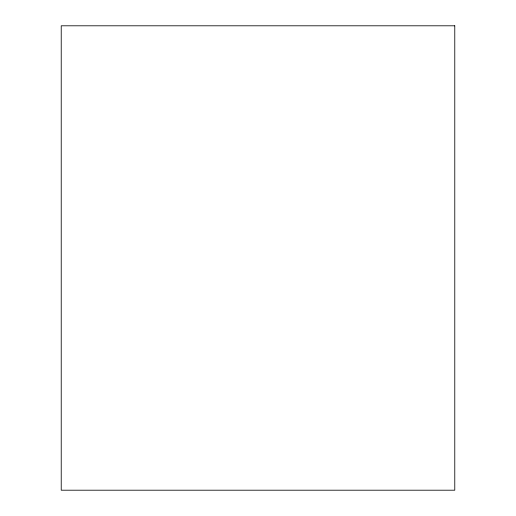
<?xml version="1.0" encoding="UTF-8"?>
<svg xmlns="http://www.w3.org/2000/svg" width="516" height="516" viewBox="0 0 516 516"><rect width="100%" height="100%" fill="white"/><g stroke="black" fill="none" stroke-linecap="round" stroke-linejoin="round"><path stroke-width="0.77" d="M454.777 25.8L61.223 25.8L61.223 490.2L454.777 490.2L454.777 25.8"/></g></svg>
